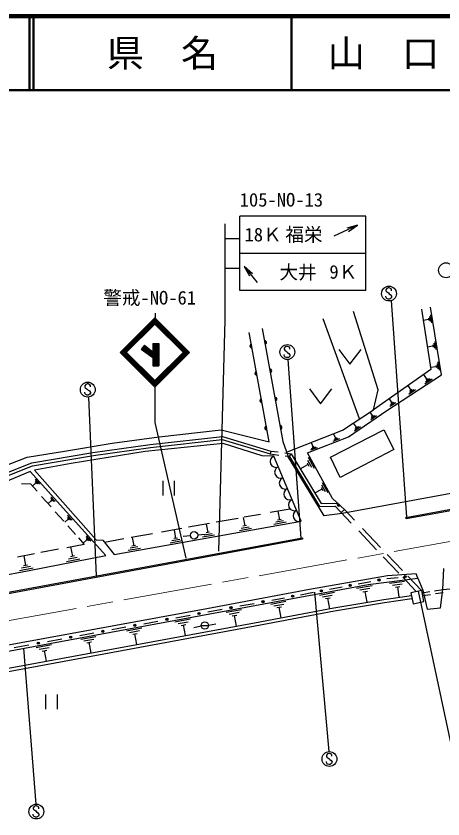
# Model space of a CAD drawing. Units: millimetres, scale not verified. Extents: x -60102783 to 680000, y -72987750 to 380000.
# Drawn here: x 295924 to 353379, y 271883 to 380000 of the extents above; entities that cross this region are included whole.
import ezdxf
from ezdxf.enums import TextEntityAlignment as Align

# ---------------------------------------------------------------- set-up
doc = ezdxf.new("R2010")
doc.units = ezdxf.units.MM
doc.header["$LTSCALE"] = 1000
doc.linetypes.add('CHAIN', pattern=[18.5, 12, -1.5, 3.5, -1.5])
for name, color, linetype, lineweight in [('M-BGD', 7, 'Continuous', 25), ('M-BMK', 2, 'CHAIN', 13), ('M-STR-STR3', 7, 'Continuous', 25), ('M-STR-STRC', 7, 'Continuous', 25), ('M-TTL', 2, 'Continuous', 140), ('M-TTL-LINE', 7, 'Continuous', 50)]:
    doc.layers.add(name, color=color, linetype=linetype, lineweight=lineweight)
doc.layers.add('M-TTL-TXT', color=7, linetype='Continuous')
doc.styles.add('ＭＳ ゴシック', font='')
doc.styles.get('ＭＳ ゴシック').set_extended_font_data('MS Gothic')

# ---------------------------------------------------------------- blocks, each defined once
blk = doc.blocks.new('open_arrow')
at = {"color": 0, "linetype": 'Continuous', "lineweight": -2}
blk.add_lwpolyline([(7.5, 1.25), (0, 0), (7.5, -1.25)], dxfattribs=at)

msp = doc.modelspace()

# ---------------------------------------------------------------- linework, layer by layer
at = {"layer": 'M-BGD'}
for p, q in [((353207, 331683), (351720, 340794)), ((344678, 329653), (341329, 340217)), ((350496, 340541), (351738, 332413)), ((351562, 339537), (351672, 338847)), ((351692, 339747), (351862, 338687)), ((342155, 325742), (337274, 339245)), ((350722, 339047), (351462, 339167)), ((351432, 339327), (351482, 339007)), ((329999, 322681), (327317, 337398)), ((329052, 337932), (331811, 322713)), ((351272, 335457), (352032, 335587)), ((352002, 335747), (352062, 335417)), ((352142, 335967), (352252, 335257)), ((352272, 336177), (352442, 335087)), ((339355, 335101), (340855, 333101)), ((340855, 333101), (342355, 335101)), ((352582, 333217), (352702, 332487)), ((352712, 333437), (352892, 332317)), ((351738, 332413), (344033, 326994)), ((351692, 332697), (352472, 332827)), ((352442, 332987), (352502, 332657)), ((345822, 326891), (353207, 331683)), ((350782, 331747), (351232, 331067)), ((351912, 331087), (350932, 330447)), ((351642, 331127), (351012, 330707)), ((351372, 331157), (351082, 330967)), ((335404, 329785), (336904, 327785)), ((336904, 327785), (338404, 329785)), ((348662, 330247), (349072, 329627)), ((344033, 326994), (344678, 329653)), ((349692, 329647), (348792, 329057)), ((349452, 329677), (348862, 329297)), ((349202, 329707), (348932, 329537)), ((346132, 328467), (346492, 327907)), ((347052, 327927), (346252, 327407)), ((346832, 327957), (346312, 327617)), ((346612, 327987), (346372, 327827)), ((339877, 324224), (344033, 326994)), ((340688, 323321), (345822, 326891)), ((343522, 326647), (343892, 326117)), ((344422, 326157), (343672, 325637)), ((344212, 326177), (343722, 325837)), ((344002, 326197), (343772, 326037)), ((341312, 325187), (341702, 324627)), ((342272, 324667), (341472, 324097)), ((342052, 324687), (341532, 324317)), ((341822, 324707), (341582, 324537)), ((308857, 322503), (315186, 323334)), ((313986, 322292), (323722, 323373)), ((315186, 323334), (323512, 324303)), ((323512, 324303), (329999, 322681)), ((323722, 323373), (330212, 321426)), ((332325, 321277), (339877, 324224)), ((335162, 321169), (340688, 323321)), ((338266, 320617), (345411, 324259)), ((338662, 323747), (338902, 323137)), ((345411, 324259), (346784, 321632)), ((302429, 321396), (308857, 322503)), ((306270, 321210), (313986, 322292)), ((323817, 322427), (313286, 321343)), ((314036, 321895), (323685, 322967)), ((323685, 322967), (330128, 321034)), ((329060, 320800), (323817, 322427)), ((331811, 322713), (332530, 320706)), ((335652, 322577), (335892, 321967)), ((339442, 323047), (338562, 322707)), ((339242, 323117), (338672, 322897)), ((339032, 323187), (338772, 323087)), ((297425, 320585), (302429, 321396)), ((298049, 319840), (306270, 321210)), ((313286, 321343), (303342, 319761)), ((306331, 320815), (314036, 321895)), ((330212, 321426), (330128, 321034)), ((330212, 321426), (331196, 321297)), ((332079, 321181), (332952, 321066)), ((338536, 315056), (335162, 321169)), ((336432, 321877), (335552, 321537)), ((336232, 321947), (335662, 321727)), ((336022, 322017), (335762, 321917)), ((346784, 321632), (339567, 317872)), ((293826, 319200), (297425, 320585)), ((298156, 319452), (306331, 320815)), ((330597, 320755), (329060, 320800)), ((330128, 321034), (331274, 320883)), ((334303, 311987), (330597, 320755)), ((332136, 320770), (332709, 320694)), ((337388, 312704), (332522, 320719)), ((332709, 320694), (332952, 321066)), ((332709, 320694), (336768, 313953)), ((332952, 321066), (336990, 314359)), ((335172, 320217), (335702, 319257)), ((335252, 320597), (336062, 319117)), ((339567, 317872), (338266, 320617)), ((293290, 317965), (298049, 319840)), ((293471, 317606), (298156, 319452)), ((303342, 319761), (298406, 318844)), ((334172, 319037), (335212, 319617)), ((335092, 319837), (335332, 319387)), ((373403, 319213), (339794, 313035)), ((297800, 318686), (294181, 317151)), ((307997, 307356), (297800, 318686)), ((298406, 318844), (306700, 309462)), ((296637, 317054), (297873, 317005)), ((297873, 317005), (298763, 316003)), ((298132, 316717), (298592, 317127)), ((298492, 317627), (299072, 316977)), ((298502, 317427), (298872, 317007)), ((298502, 317227), (298672, 317027)), ((315712, 315435), (315712, 317435)), ((317212, 317435), (317212, 315435)), ((337052, 316857), (337532, 315977)), ((337122, 317207), (337872, 315847)), ((336132, 315777), (337082, 316307)), ((336972, 316507), (337192, 316097)), ((299367, 315322), (300634, 313895)), ((300232, 314347), (300702, 314767)), ((300602, 315277), (301202, 314617)), ((300612, 315077), (301002, 314647)), ((300612, 314867), (300792, 314667)), ((340189, 313490), (338536, 315056)), ((332816, 313618), (330121, 313133)), ((336768, 313953), (338866, 314012)), ((336990, 314359), (339206, 314422)), ((341043, 311720), (338866, 314012)), ((340110, 313565), (339679, 313155)), ((348391, 312481), (359157, 314457)), ((359193, 314261), (348427, 312284)), ((301207, 313250), (302338, 311975)), ((302842, 312777), (303462, 312097)), ((302852, 312567), (303252, 312127)), ((326502, 312477), (326712, 311337)), ((328816, 312899), (326608, 312502)), ((331162, 313317), (331372, 312177)), ((339794, 313035), (337388, 312704)), ((341478, 312133), (340189, 313490)), ((348427, 312284), (348391, 312481)), ((302472, 311827), (302952, 312257)), ((302852, 312357), (303042, 312157)), ((309110, 307480), (334303, 311987)), ((321957, 311665), (319112, 311154)), ((321532, 311587), (321742, 310447)), ((325804, 312357), (322872, 311830)), ((326952, 311377), (326462, 311287)), ((332272, 311827), (330632, 311537)), ((331942, 312027), (330882, 311837)), ((331612, 312217), (331122, 312127)), ((302890, 311354), (303920, 310194)), ((318249, 310998), (315491, 310503)), ((317182, 310807), (317392, 309667)), ((322312, 310297), (321252, 310107)), ((321982, 310487), (321492, 310397)), ((327612, 310987), (325982, 310697)), ((327282, 311187), (326222, 310997)), ((344459, 308121), (342039, 310670)), ((344971, 308454), (342558, 310995)), ((240453, 292346), (334458, 309741)), ((334494, 309544), (240490, 292149)), ((304315, 309750), (305109, 308855)), ((304962, 309017), (305462, 309467)), ((305352, 309997), (305982, 309297)), ((305362, 309787), (305772, 309327)), ((305362, 309567), (305552, 309357)), ((306700, 309462), (307619, 309426)), ((307619, 309426), (309110, 307480)), ((310422, 309591), (307848, 309128)), ((314270, 310283), (311397, 309766)), ((311552, 309797), (311762, 308657)), ((318292, 309327), (316662, 309027)), ((317962, 309517), (316902, 309327)), ((317632, 309707), (317142, 309627)), ((319392, 310027), (318402, 309937)), ((320392, 310127), (321382, 310217)), ((322642, 310107), (321012, 309807)), ((334458, 309741), (334494, 309544)), ((301657, 308203), (299244, 307748)), ((305109, 308855), (302767, 308413)), ((303252, 308507), (303502, 307247)), ((312662, 308317), (311032, 308027)), ((312332, 308507), (311272, 308327)), ((312002, 308697), (311512, 308617)), ((298424, 307594), (296098, 307155)), ((296962, 307317), (297202, 306027)), ((297690, 305346), (307997, 307356)), ((304142, 307087), (302972, 306867)), ((303772, 307297), (303232, 307197)), ((347434, 304988), (345352, 307181)), ((347947, 305320), (345880, 307496)), ((297472, 306077), (296922, 305977)), ((304502, 306877), (302702, 306527)), ((269292, 300083), (297690, 305346)), ((298222, 305647), (296382, 305307)), ((297852, 305867), (296652, 305647)), ((353372, 302787), (353480, 305595)), ((345910, 304616), (335402, 302790)), ((341966, 303529), (343686, 303851)), ((343307, 303445), (349982, 304320)), ((345836, 304254), (347352, 304411)), ((349775, 304881), (345910, 304616)), ((346202, 303627), (348222, 303887)), ((349796, 302500), (347963, 304431)), ((350492, 302639), (348644, 304585)), ((349982, 304320), (349775, 304881)), ((349982, 304320), (350653, 302679)), ((264100, 288798), (343307, 303445)), ((335402, 302790), (321612, 300169)), ((338096, 302804), (339816, 303126)), ((341752, 302957), (343842, 303337)), ((342182, 302717), (343532, 302957)), ((346592, 303367), (347912, 303537)), ((346982, 303107), (347592, 303187)), ((347472, 301737), (347292, 303147)), ((352266, 302611), (353372, 302787)), ((353052, 300315), (353372, 302787)), ((353372, 302787), (359156, 303289)), ((330355, 301354), (332075, 301676)), ((334225, 302079), (335945, 302401)), ((336762, 302027), (338792, 302407)), ((337172, 301797), (338492, 302037)), ((337582, 301557), (338192, 301667)), ((342602, 302467), (343222, 302577)), ((343182, 301057), (342912, 302527)), ((345438, 301445), (349136, 301966)), ((350529, 302647), (349058, 302353)), ((349058, 302353), (349359, 300848)), ((350830, 301142), (350529, 302647)), ((350590, 302345), (351608, 302507)), ((350652, 301950), (351710, 302118)), ((350653, 302679), (351270, 300138)), ((352399, 302227), (353420, 302390)), ((326043, 300559), (327959, 300912)), ((330202, 300817), (332252, 301197)), ((330622, 300577), (331952, 300827)), ((338152, 300187), (337892, 301617)), ((338713, 300295), (345438, 301445)), ((338783, 299902), (345499, 301050)), ((345499, 301050), (349214, 301574)), ((349359, 300848), (350830, 301142)), ((321612, 300169), (290903, 294579)), ((321732, 299763), (323648, 300117)), ((324192, 299707), (326252, 300087)), ((324612, 299467), (325952, 299717)), ((328021, 298284), (338713, 300295)), ((328095, 297890), (338783, 299902)), ((331032, 300337), (331642, 300447)), ((331602, 298957), (331342, 300397)), ((351270, 300138), (353052, 300315)), ((313109, 298173), (315025, 298527)), ((317312, 298437), (319372, 298817)), ((317421, 298968), (319337, 299322)), ((317732, 298197), (319072, 298447)), ((325022, 299227), (325642, 299337)), ((325602, 297837), (325332, 299287)), ((293132, 291846), (328021, 298284)), ((293204, 291453), (328095, 297890)), ((308798, 297378), (310714, 297732)), ((310792, 297227), (312842, 297607)), ((318142, 297947), (318762, 298067)), ((318722, 296567), (318452, 298007)), ((320842, 297827), (319862, 297637)), ((320836, 297930), (321836, 297930)), ((321822, 297997), (322812, 298147)), ((304487, 296583), (306403, 296937)), ((304622, 296087), (306682, 296467)), ((311212, 296987), (312542, 297237)), ((311622, 296747), (312232, 296857)), ((312192, 295367), (311932, 296807)), ((295653, 294965), (297663, 295331)), ((298622, 294977), (300672, 295357)), ((300175, 295788), (302091, 296141)), ((305042, 295847), (306382, 296097)), ((305462, 295607), (306072, 295717)), ((306032, 294227), (305772, 295667)), ((299042, 294737), (300372, 294987)), ((299452, 294497), (300062, 294607)), ((300022, 293117), (299762, 294557)), ((299945, 286650), (299945, 288650)), ((301445, 288650), (301445, 286650))]:
    msp.add_line(p, q, dxfattribs=at)
for centre, radius in [((319887, 310074), 500), ((344761, 304053), 150), ((344761, 304053), 100), ((344761, 304053), 50), ((348299, 304509), 150), ((348299, 304509), 100), ((348299, 304509), 50), ((337020, 302602), 150), ((340891, 303327), 150), ((340891, 303327), 100), ((340891, 303327), 50), ((333150, 301877), 150), ((333150, 301877), 100), ((333150, 301877), 50), ((337020, 302602), 100), ((337020, 302602), 50), ((329157, 301133), 150), ((329157, 301133), 100), ((329157, 301133), 50), ((320534, 299543), 150), ((320534, 299543), 100), ((320534, 299543), 50), ((324846, 300338), 150), ((324846, 300338), 100), ((324846, 300338), 50), ((316223, 298748), 150), ((316223, 298748), 100), ((316223, 298748), 50), ((321336, 297930), 500), ((311912, 297952), 150), ((311912, 297952), 100), ((311912, 297952), 50), ((303289, 296362), 150), ((303289, 296362), 100), ((303289, 296362), 50), ((307600, 297157), 150), ((307600, 297157), 100), ((307600, 297157), 50), ((298919, 295559), 150), ((298919, 295559), 100), ((298919, 295559), 50)]:
    msp.add_circle(centre, radius, dxfattribs=at)
for centre, radius, start, end in [((329397, 336030), 250, 280.27536, 100.27536), ((327652, 335559), 250, 100.32941, 280.32941), ((327652, 335559), 200, 100.32941, 280.32941), ((327652, 335559), 150, 100.32941, 280.32941), ((327652, 335559), 100, 100.32941, 280.32941), ((327652, 335559), 50, 100.32941, 280.32941), ((329397, 336030), 200, 280.27536, 100.27536), ((329397, 336030), 150, 280.27536, 100.27536), ((329397, 336030), 100, 280.27536, 100.27536), ((329397, 336030), 50, 280.27536, 100.27536), ((328323, 331879), 250, 100.32941, 280.32941), ((328323, 331879), 200, 100.32941, 280.32941), ((328323, 331879), 150, 100.32941, 280.32941), ((328323, 331879), 100, 100.32941, 280.32941), ((328323, 331879), 50, 100.32941, 280.32941), ((330087, 332225), 250, 280.27536, 100.27536), ((330087, 332225), 200, 280.27536, 100.27536), ((330087, 332225), 150, 280.27536, 100.27536), ((330087, 332225), 100, 280.27536, 100.27536), ((330087, 332225), 50, 280.27536, 100.27536), ((328993, 328200), 250, 100.32941, 280.32941), ((328993, 328200), 200, 100.32941, 280.32941), ((328993, 328200), 150, 100.32941, 280.32941), ((328993, 328200), 100, 100.32941, 280.32941), ((328993, 328200), 50, 100.32941, 280.32941), ((330777, 328420), 250, 280.27536, 100.27536), ((330777, 328420), 200, 280.27536, 100.27536), ((330777, 328420), 150, 280.27536, 100.27536), ((330777, 328420), 100, 280.27536, 100.27536), ((330777, 328420), 50, 280.27536, 100.27536), ((329664, 324521), 250, 100.32941, 280.32941), ((329664, 324521), 200, 100.32941, 280.32941), ((329664, 324521), 150, 100.32941, 280.32941), ((329664, 324521), 100, 100.32941, 280.32941), ((329664, 324521), 50, 100.32941, 280.32941), ((331467, 324616), 250, 280.27536, 100.27536), ((331467, 324616), 200, 280.27536, 100.27536), ((331467, 324616), 150, 280.27536, 100.27536), ((331467, 324616), 100, 280.27536, 100.27536), ((331467, 324616), 50, 280.27536, 100.27536), ((330906, 320024), 793, 112.91283, 292.91283), ((331523, 318563), 793, 112.91283, 292.91283), ((332141, 317102), 793, 112.91283, 292.91283), ((332759, 315640), 793, 112.91283, 292.91283), ((333377, 314179), 793, 112.91283, 292.91283), ((339362, 314273), 250, 136.54569, 316.54569), ((339362, 314273), 200, 136.54569, 316.54569), ((339362, 314273), 150, 136.54569, 316.54569), ((339362, 314273), 100, 136.54569, 316.54569), ((339362, 314273), 50, 136.54569, 316.54569), ((333994, 312717), 793, 112.91283, 292.91283)]:
    msp.add_arc(centre, radius, start, end, dxfattribs=at)
at = {"layer": 'M-BMK'}
msp.add_line((273996, 294851), (357529, 309819), dxfattribs=at)
at = {"layer": 'M-STR-STR3'}
msp.add_line((355153, 278809), (350104, 302562), dxfattribs=at)
at = {"layer": 'M-STR-STRC'}
for p, q in [((343023, 353043), (326023, 353043)), ((326023, 348043), (326023, 353043)), ((343023, 348043), (343023, 353043)), ((324023, 352043), (324023, 339043)), ((341858, 351832), (338672, 350353)), ((324035, 350043), (326023, 350043)), ((343023, 348043), (326023, 348043)), ((326023, 343043), (326023, 348043)), ((343023, 343043), (343023, 348043)), ((324035, 346043), (326023, 346043)), ((326632, 346278), (328378, 344133)), ((343023, 343043), (326023, 343043)), ((345832, 343334), (345708, 343150)), ((345708, 343150), (345711, 343018)), ((345711, 343018), (345774, 342889)), ((345774, 342889), (346030, 342707)), ((346024, 343400), (345832, 343334)), ((346146, 343397), (346024, 343400)), ((346396, 343279), (346146, 343397)), ((346459, 343147), (346396, 343279)), ((346459, 343018), (346459, 343147)), ((345711, 342170), (345708, 342291)), ((345751, 342068), (345711, 342170)), ((345835, 341957), (345751, 342068)), ((346022, 341896), (345835, 341957)), ((346156, 341896), (346022, 341896)), ((346030, 342707), (346159, 342576)), ((346256, 341925), (346156, 341896)), ((346159, 342576), (346338, 342460)), ((346398, 342018), (346256, 341925)), ((346338, 342460), (346464, 342260)), ((346459, 342149), (346398, 342018)), ((346407, 341681), (348496, 312500)), ((346464, 342260), (346459, 342149)), ((314653, 340007), (314653, 339339)), ((309943, 334715), (314610, 339382)), ((310084, 334715), (314610, 339240)), ((310226, 334715), (314610, 339099)), ((310367, 334715), (314610, 338957)), ((310438, 334644), (314680, 338887)), ((310509, 334573), (314751, 338816)), ((310579, 334502), (314822, 338745)), ((314398, 338745), (318640, 334502)), ((314468, 338816), (318711, 334573)), ((314539, 338887), (318782, 334644)), ((314610, 339382), (319277, 334715)), ((314610, 339240), (319135, 334715)), ((314610, 339099), (318994, 334715)), ((314610, 338957), (318852, 334715)), ((324023, 339043), (323161, 307941)), ((312781, 335165), (314318, 334002)), ((313221, 335681), (312790, 335175)), ((312850, 335247), (314318, 334202)), ((312903, 335308), (314318, 334302)), ((312924, 335194), (314318, 334102)), ((312973, 335390), (314318, 334402)), ((313025, 335451), (314318, 334502)), ((313101, 335541), (314318, 334602)), ((313142, 335589), (314318, 334702)), ((313221, 335681), (314318, 334802)), ((314318, 335902), (315118, 335902)), ((314318, 335902), (314318, 332902)), ((314418, 335902), (314418, 332902)), ((314518, 335902), (314518, 332902)), ((314618, 335902), (314618, 332902)), ((314718, 335902), (314718, 332902)), ((314818, 335902), (314818, 332902)), ((314918, 335902), (314918, 332902)), ((315018, 335902), (315018, 332902)), ((315118, 335902), (315118, 332902)), ((332148, 335449), (332024, 335265)), ((332024, 335265), (332026, 335133)), ((332340, 335515), (332148, 335449)), ((332461, 335512), (332340, 335515)), ((332711, 335394), (332461, 335512)), ((332774, 335262), (332711, 335394)), ((332774, 335133), (332774, 335262)), ((309943, 334715), (314610, 330048)), ((310084, 334715), (314610, 330189)), ((310226, 334715), (314610, 330331)), ((310367, 334715), (314610, 330472)), ((310438, 334785), (314680, 330543)), ((310509, 334856), (314751, 330613)), ((310579, 334927), (314822, 330684)), ((314398, 330684), (318640, 334927)), ((314468, 330613), (318711, 334856)), ((314539, 330543), (318782, 334785)), ((314610, 330472), (318852, 334715)), ((314610, 330331), (318994, 334715)), ((314610, 330189), (319135, 334715)), ((314610, 330048), (319277, 334715)), ((332026, 334285), (332024, 334406)), ((332026, 335133), (332090, 335004)), ((332066, 334182), (332026, 334285)), ((332150, 334072), (332066, 334182)), ((332090, 335004), (332345, 334822)), ((332345, 334822), (332474, 334691)), ((332474, 334691), (332653, 334575)), ((332714, 334132), (332572, 334040)), ((332653, 334575), (332780, 334375)), ((332774, 334264), (332714, 334132)), ((332780, 334375), (332774, 334264)), ((332337, 334011), (332150, 334072)), ((332471, 334011), (332337, 334011)), ((332572, 334040), (332471, 334011)), ((332516, 333756), (334245, 309701)), ((314318, 332902), (315118, 332902)), ((305297, 330395), (305174, 330211)), ((305174, 330211), (305176, 330079)), ((305176, 330079), (305239, 329950)), ((305239, 329950), (305495, 329769)), ((305490, 330461), (305297, 330395)), ((305611, 330459), (305490, 330461)), ((305495, 329769), (305624, 329637)), ((305861, 330340), (305611, 330459)), ((305924, 330209), (305861, 330340)), ((305924, 330079), (305924, 330209)), ((314610, 330048), (314610, 325252)), ((305176, 329232), (305174, 329353)), ((305216, 329129), (305176, 329232)), ((305300, 329018), (305216, 329129)), ((305487, 328958), (305300, 329018)), ((305621, 328958), (305487, 328958)), ((305721, 328987), (305621, 328958)), ((305624, 329637), (305803, 329521)), ((305666, 328702), (306698, 304604)), ((305864, 329079), (305721, 328987)), ((305803, 329521), (305929, 329321)), ((305924, 329210), (305864, 329079)), ((305929, 329321), (305924, 329210)), ((314610, 325252), (318796, 306999)), ((336087, 302427), (338038, 280948)), ((296924, 294868), (298586, 273881)), ((337820, 280647), (337696, 280463)), ((337696, 280463), (337698, 280331)), ((337698, 280331), (337762, 280202)), ((337762, 280202), (338017, 280021)), ((338012, 280713), (337820, 280647)), ((338133, 280711), (338012, 280713)), ((338383, 280592), (338133, 280711)), ((338446, 280460), (338383, 280592)), ((338446, 280331), (338446, 280460)), ((337698, 279483), (337696, 279605)), ((337738, 279381), (337698, 279483)), ((337822, 279270), (337738, 279381)), ((338009, 279210), (337822, 279270)), ((338143, 279210), (338009, 279210)), ((338017, 280021), (338146, 279889)), ((338244, 279239), (338143, 279210)), ((338146, 279889), (338325, 279773)), ((338386, 279331), (338244, 279239)), ((338325, 279773), (338452, 279573)), ((338446, 279462), (338386, 279331)), ((338452, 279573), (338446, 279462)), ((298368, 273580), (298244, 273396)), ((298560, 273646), (298368, 273580)), ((298681, 273643), (298560, 273646)), ((298932, 273525), (298681, 273643)), ((298244, 273396), (298247, 273264)), ((298247, 272416), (298244, 272537)), ((298247, 273264), (298310, 273135)), ((298310, 273135), (298565, 272953)), ((298565, 272953), (298695, 272822)), ((298695, 272822), (298874, 272706)), ((298874, 272706), (299000, 272505)), ((298995, 273393), (298932, 273525)), ((298995, 273264), (298995, 273393)), ((299000, 272505), (298995, 272395)), ((298286, 272313), (298247, 272416)), ((298371, 272203), (298286, 272313)), ((298558, 272142), (298371, 272203)), ((298692, 272142), (298558, 272142)), ((298792, 272171), (298692, 272142)), ((298934, 272263), (298792, 272171)), ((298995, 272395), (298934, 272263))]:
    msp.add_line(p, q, dxfattribs=at)
for centre in [(353793, 345767), (346116, 342637), (332431, 334752), (305581, 329699), (338103, 279950), (298652, 272883)]:
    msp.add_circle(centre, 1000, dxfattribs=at)
at = {"layer": 'M-TTL'}
msp.add_line((680000, 380000), (40000, 380000), dxfattribs=at)
at = {"layer": 'M-TTL-LINE'}
for p, q in [((297750, 380000), (297750, 370000)), ((298250, 380000), (298250, 370000)), ((333000, 380000), (333000, 370000)), ((40000, 370000), (680000, 370000))]:
    msp.add_line(p, q, dxfattribs=at)

# ---------------------------------------------------------------- block references
at = {"layer": 'M-STR-STRC', "xscale": 193, "yscale": 193}
for p, rotation in [((341858, 351832), 204.9), ((326632, 346278), 309.1)]:
    msp.add_blockref('open_arrow', p, dxfattribs=dict(at, rotation=rotation))

# ---------------------------------------------------------------- texts
at = {"layer": 'M-STR-STRC', "style": 'ＭＳ ゴシック'}
for s, p in [('105-NO-13', (326023, 353793)), ('18Ｋ', (326672, 349103)), ('福栄', (332172, 349103)), ('大井', (331373, 344036)), ('9Ｋ', (338098, 344086)), ('警戒-NO-61', (307666, 340604))]:
    msp.add_text(s, height=1833, dxfattribs=at).set_placement(p, align=Align.BOTTOM_LEFT)
at = {"layer": 'M-TTL-TXT', "style": 'ＭＳ ゴシック'}
for s, p in [('県\u3000名', (315625, 375000)), ('山\u3000口\u3000県', (350375, 375000))]:
    msp.add_text(s, height=3666, dxfattribs=at).set_placement(p, align=Align.MIDDLE_CENTER)

doc.saveas('drawing.dxf')
